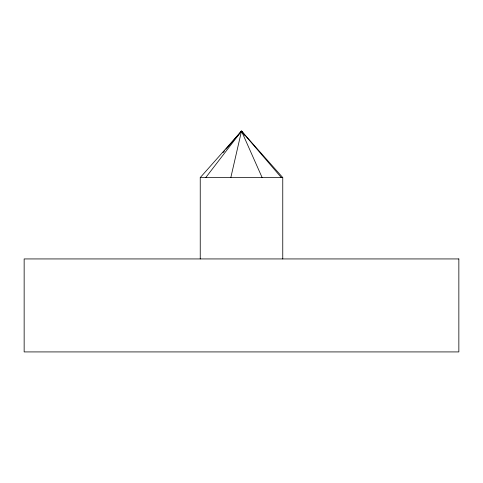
<?xml version="1.0" encoding="UTF-8"?>
<svg xmlns="http://www.w3.org/2000/svg" width="483" height="483" viewBox="0 0 483 483"><rect width="100%" height="100%" fill="white"/><g stroke="black" fill="none" stroke-linecap="round" stroke-linejoin="round"><path stroke-width="0.72" d="M230.82 177.575L241.5 131.08L282.76 177.575L282.76 258.936M205.764 177.575L241.5 131.08L281.354 177.575M223.031 152.628L224.486 150.925M225.947 149.223L241.5 131.08L242.877 132.867M200.24 258.936L200.24 177.575L241.5 131.08L262.13 177.575M200.24 177.575L282.76 177.575M243.788 134.063L244.706 135.252M458.85 258.936L24.15 258.936L24.15 351.92L458.85 351.92L458.85 258.936"/></g></svg>
